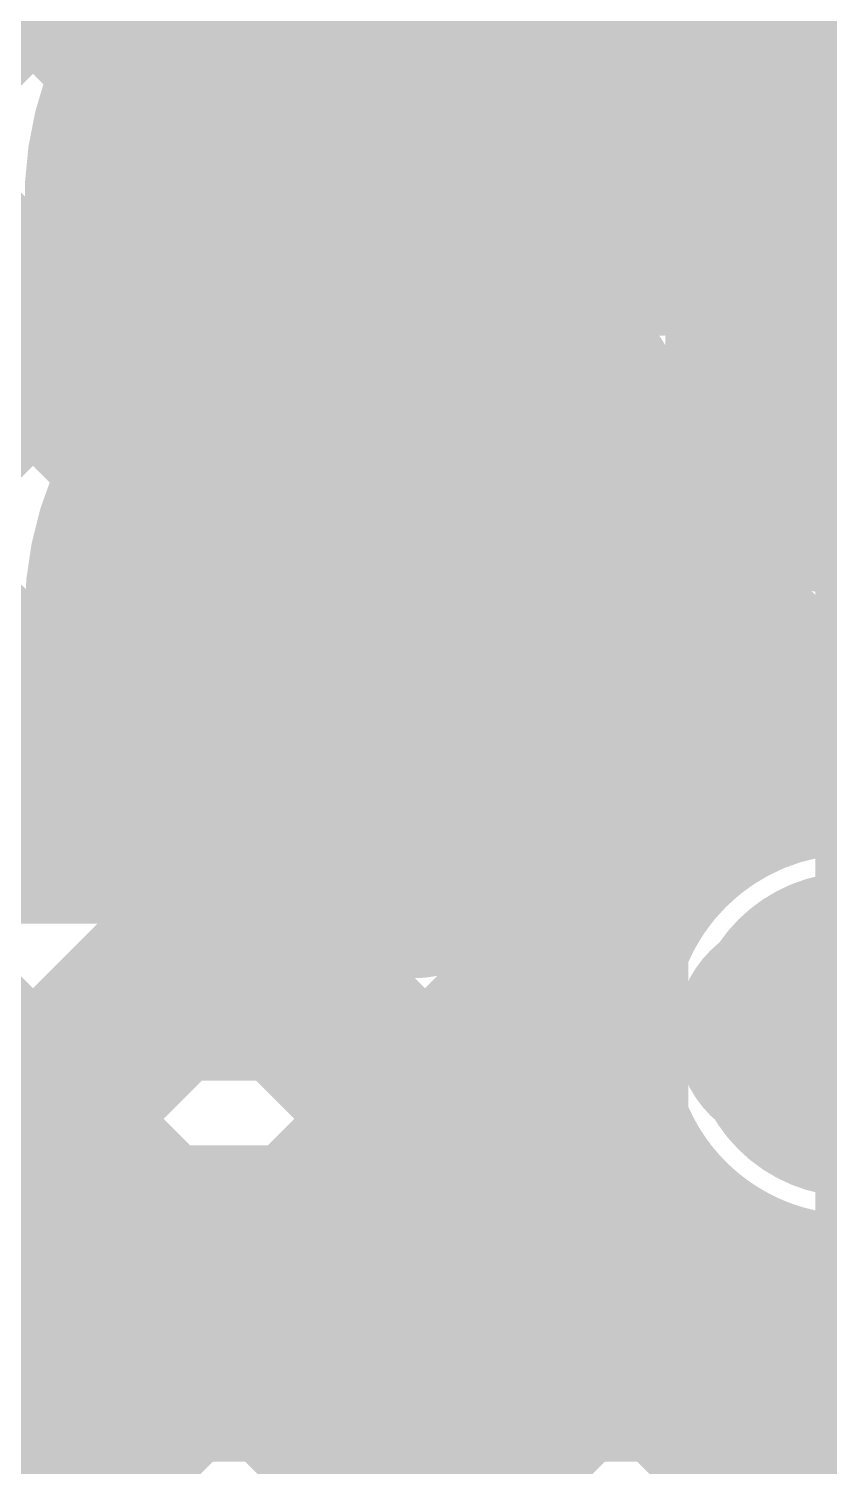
# Model space of a CAD drawing. Header units: millimetres. Extents: x 13 to 259, y -2 to 326.
# Drawn here: x 115.39 to 117.123, y 118.89 to 122.003 of the extents above; entities that cross this region are included whole.
import ezdxf

# ---------------------------------------------------------------- set-up
doc = ezdxf.new("R2010")
doc.units = ezdxf.units.MM
for name, color, linetype in [('BottomLayer', 5, 'Continuous'), ('BottomSolder', 6, 'Continuous'), ('ConnectLayer', 7, 'Continuous'), ('DrillDrawing', 1, 'Continuous'), ('Mechanical13', 56, 'Continuous'), ('Mechanical14', 56, 'Continuous'), ('Mechanical15', 56, 'Continuous'), ('MidLayer1', 16, 'Continuous'), ('MidLayer2', 76, 'Continuous'), ('MidLayer3', 90, 'Continuous'), ('MidLayer4', 156, 'Continuous'), ('MidLayer5', 130, 'Continuous'), ('MidLayer6', 216, 'Continuous'), ('MultiLayer', 9, 'Continuous'), ('TopLayer', 1, 'Continuous'), ('TopOverlay', 2, 'Continuous'), ('TopPaste', 8, 'Continuous'), ('TopSolder', 216, 'Continuous')]:
    doc.layers.add(name, color=color, linetype=linetype)

# ---------------------------------------------------------------- blocks, each defined once
blk = doc.blocks.new('CP_16_4_L_61')
at = {"layer": 'Mechanical13', "const_width": 0.1}
blk.add_lwpolyline([(-2, -2), (-2, 2)], dxfattribs=at)
at = {"layer": 'Mechanical15', "const_width": 0.05}
blk.add_lwpolyline([(-2.35, -2.35), (-2.35, 2.35)], dxfattribs=at)
at = {"layer": 'TopLayer', "const_width": 0.3}
for points in [[(-2.1, 0.975), (-1.55, 0.975)], [(-2.1, 0.325), (-1.55, 0.325)], [(-2.1, -0.325), (-1.55, -0.325)], [(-2.1, -0.975), (-1.55, -0.975)]]:
    blk.add_lwpolyline(points, dxfattribs=at)
at = {"layer": 'TopLayer', "const_width": 0.15}
for points in [[(-2.175, 0.975, 1), (-2.025, 0.975, 1)], [(-2.175, 0.325, 1), (-2.025, 0.325, 1)], [(-2.175, -0.325, 1), (-2.025, -0.325, 1)], [(-2.175, -0.975, 1), (-2.025, -0.975, 1)]]:
    blk.add_lwpolyline(points, format="xyb", close=True, dxfattribs=at)
at = {"layer": 'TopOverlay', "const_width": 0.2}
blk.add_lwpolyline([(-2.15, -2.15), (-2.15, -1.525)], dxfattribs=at)
at = {"layer": 'TopOverlay', "const_width": 0.1}
blk.add_lwpolyline([(-2.2, -1.525, 1), (-2.1, -1.525, 1)], format="xyb", close=True, dxfattribs=at)
at = {"layer": 'TopPaste', "const_width": 0.3}
for points in [[(-2.1, 0.975), (-1.55, 0.975)], [(-2.1, 0.325), (-1.55, 0.325)], [(-2.1, -0.325), (-1.55, -0.325)], [(-2.1, -0.975), (-1.55, -0.975)]]:
    blk.add_lwpolyline(points, dxfattribs=at)
at = {"layer": 'TopPaste', "const_width": 0.15}
for points in [[(-2.175, 0.975, 1), (-2.025, 0.975, 1)], [(-2.175, 0.325, 1), (-2.025, 0.325, 1)], [(-2.175, -0.325, 1), (-2.025, -0.325, 1)], [(-2.175, -0.975, 1), (-2.025, -0.975, 1)]]:
    blk.add_lwpolyline(points, format="xyb", close=True, dxfattribs=at)
at = {"layer": 'TopSolder', "const_width": 0.5032}
for points in [[(-2.1, 0.975), (-1.55, 0.975)], [(-2.1, 0.325), (-1.55, 0.325)], [(-2.1, -0.325), (-1.55, -0.325)], [(-2.1, -0.975), (-1.55, -0.975)]]:
    blk.add_lwpolyline(points, dxfattribs=at)
at = {"layer": 'TopSolder', "const_width": 0.2516}
for points in [[(-2.2258, 0.975, 1), (-1.9742, 0.975, 1)], [(-2.2258, 0.325, 1), (-1.9742, 0.325, 1)], [(-2.2258, -0.325, 1), (-1.9742, -0.325, 1)], [(-2.2258, -0.975, 1), (-1.9742, -0.975, 1)]]:
    blk.add_lwpolyline(points, format="xyb", close=True, dxfattribs=at)
blk = doc.blocks.new('CAPC1005X55N_101')
at = {"layer": 'Mechanical14', "const_width": 0.1}
for points in [[(-0.5249, 0.2751), (-0.5249, -0.2749)], [(-0.5249, 0.2751), (0.5251, 0.2751)], [(0.5251, 0.2751), (0.5251, -0.2749)], [(-0.5249, -0.2749), (0.5251, -0.2749)]]:
    blk.add_lwpolyline(points, dxfattribs=at)
at = {"layer": 'Mechanical14', "const_width": 0.05}
for points in [[(-0.5499, 0.2751, 1), (-0.5, 0.2751, 1)], [(-0.5499, 0.2751, 1), (-0.5, 0.2751, 1)], [(0.5001, 0.2751, 1), (0.55, 0.2751, 1)], [(0.5001, 0.2751, 1), (0.55, 0.2751, 1)], [(-0.5499, -0.2749, 1), (-0.5, -0.2749, 1)], [(-0.5499, -0.2749, 1), (-0.5, -0.2749, 1)], [(0.5001, -0.2749, 1), (0.55, -0.2749, 1)], [(0.5001, -0.2749, 1), (0.55, -0.2749, 1)]]:
    blk.add_lwpolyline(points, format="xyb", close=True, dxfattribs=at)
at = {"layer": 'Mechanical15', "const_width": 0.05}
for points in [[(0, 0.5), (0, -0.5)], [(-0.91, 0.46), (-0.91, -0.46)], [(-0.91, 0.46), (0.91, 0.46)], [(0.91, 0.46), (0.91, -0.46)], [(-0.5, 0), (0.5, 0)], [(-0.91, -0.46), (0.91, -0.46)]]:
    blk.add_lwpolyline(points, dxfattribs=at)
at = {"layer": 'Mechanical15', "const_width": 0.025}
for points in [[(-0.0125, 0.5, 1), (0.0125, 0.5, 1)], [(-0.9225, 0.46, 1), (-0.8975, 0.46, 1)], [(-0.9225, 0.46, 1), (-0.8975, 0.46, 1)], [(0.8975, 0.46, 1), (0.9225, 0.46, 1)], [(0.8975, 0.46, 1), (0.9225, 0.46, 1)], [(-0.5125, 0, 1), (-0.4875, 0, 1)], [(0.4875, 0, 1), (0.5125, 0, 1)], [(-0.9225, -0.46, 1), (-0.8975, -0.46, 1)], [(-0.9225, -0.46, 1), (-0.8975, -0.46, 1)], [(0.8975, -0.46, 1), (0.9225, -0.46, 1)], [(0.8975, -0.46, 1), (0.9225, -0.46, 1)], [(-0.0125, -0.5, 1), (0.0125, -0.5, 1)]]:
    blk.add_lwpolyline(points, format="xyb", close=True, dxfattribs=at)
at = {"layer": 'TopLayer'}
for points in [[(-0.76, -0.31), (-0.14, -0.31), (-0.76, 0.31), (-0.14, 0.31)], [(0.14, -0.31), (0.76, -0.31), (0.14, 0.31), (0.76, 0.31)]]:
    blk.add_solid(points, dxfattribs=at)
at = {"layer": 'TopPaste'}
for points in [[(-0.76, -0.31), (-0.14, -0.31), (-0.76, 0.31), (-0.14, 0.31)], [(0.14, -0.31), (0.76, -0.31), (0.14, 0.31), (0.76, 0.31)]]:
    blk.add_solid(points, dxfattribs=at)
at = {"layer": 'TopSolder'}
for points in [[(-0.8616, -0.4116), (-0.0384, -0.4116), (-0.8616, 0.4116), (-0.0384, 0.4116)], [(0.0384, -0.4116), (0.8616, -0.4116), (0.0384, 0.4116), (0.8616, 0.4116)]]:
    blk.add_solid(points, dxfattribs=at)

msp = doc.modelspace()

# ---------------------------------------------------------------- linework, layer by layer
at = {"layer": 'BottomLayer', "const_width": 0.25}
for points in [[(116.0464, 121.6342, 1), (116.2964, 121.6342, 1)], [(117.05, 121.125, 1), (117.3, 121.125, 1)], [(116.0464, 120.7342, 1), (116.2964, 120.7342, 1)], [(117.05, 119.825, 1), (117.3, 119.825, 1)]]:
    msp.add_lwpolyline(points, format="xyb", close=True, dxfattribs=at)
at = {"layer": 'BottomSolder', "const_width": 0.3516}
for points in [[(115.9956, 121.6342, 1), (116.3472, 121.6342, 1)], [(116.9992, 121.125, 1), (117.3508, 121.125, 1)], [(115.9956, 120.7342, 1), (116.3472, 120.7342, 1)], [(116.9992, 119.825, 1), (117.3508, 119.825, 1)]]:
    msp.add_lwpolyline(points, format="xyb", close=True, dxfattribs=at)
at = {"layer": 'ConnectLayer', "const_width": 0.4}
for points in [[(109.7157, 127.0232), (115.6793, 121.0596)], [(109.2941, 125.7478), (116.5763, 118.4655)], [(113.3871, 120.1753), (118.9608, 125.749)], [(114.1196, 120.9078), (118.9608, 125.749)], [(114.726, 121.5142), (118.9608, 125.749)], [(111.8521, 125.7353), (116.2718, 121.3156)], [(113.9444, 124.4915), (118.0248, 120.4112)], [(114.5029, 120.4426), (118.5689, 124.5086)], [(114.8265, 124.458), (118.0083, 121.2762)], [(112.9826, 123.7563), (116.6482, 120.0907)], [(112.9826, 123.7563), (116.4739, 120.265)], [(113.9802, 123.6072), (115.6597, 121.9278)], [(113.9802, 123.6072), (115.6597, 121.9278)], [(116.2301, 121.3213), (118.5216, 123.6127)], [(112.5966, 123.2937), (117.4515, 118.4388)], [(112.5966, 123.2937), (115.6254, 120.265)], [(116.7168, 120.9594), (119.0424, 123.2851)], [(113.2804, 122.61), (117.4515, 118.4388)], [(114.1289, 122.61), (116.6482, 120.0907)], [(114.3768, 121.165), (115.8218, 122.61)], [(114.9774, 122.61), (115.6597, 121.9278)], [(116.7308, 121.8219), (116.947, 122.0381)], [(116.7308, 121.8219), (116.947, 122.0381)], [(116.7308, 121.8219), (116.947, 122.0381)], [(116.76, 121.676), (116.8314, 121.6046)], [(116.76, 121.676), (116.8314, 121.6046)], [(116.76, 121.676), (116.8314, 121.6046)], [(114.5029, 120.4426), (115.5907, 121.5304)], [(114.7464, 120.6861), (115.5907, 121.5304)], [(114.9245, 120.8642), (115.5907, 121.5304)], [(116.9917, 120.3858), (118.005, 121.3991)], [(114.6341, 121.2563), (116.7904, 119.1)], [(116.465, 121.1224), (116.6017, 120.9857)], [(116.465, 121.1224), (116.6017, 120.9857)], [(116.465, 121.1224), (116.6017, 120.9857)], [(114.6987, 119.7899), (115.9837, 121.0749)], [(115.1738, 120.265), (115.9837, 121.0749)], [(115.19, 120.2812), (115.9837, 121.0749)], [(114.0467, 120.9951), (115.9418, 119.1)], [(114.4393, 118.682), (116.638, 120.8807)], [(115.1731, 119.4157), (116.638, 120.8807)], [(116.0224, 120.265), (116.638, 120.8807)], [(116.7528, 120.8346), (117.1724, 120.415)], [(114.6987, 119.7899), (115.5844, 120.6755)], [(115.0986, 120.265), (116.782, 120.265)], [(116.4968, 120.2421), (116.6482, 120.0907)], [(114.973, 119.2156), (115.9463, 120.1889)], [(114.4078, 117.8019), (116.6143, 120.0084)], [(114.8995, 118.2936), (116.6143, 120.0084)], [(115.7059, 119.1), (116.6143, 120.0083)], [(115.19, 119.8518), (116.5763, 118.4655)], [(114.5929, 119.6004), (116.1866, 118.0067)], [(114.3381, 116.8836), (116.8133, 119.3589)], [(114.4078, 117.8019), (115.9909, 119.385)], [(114.6796, 119.385), (116.782, 119.385)], [(114.8083, 119.385), (116.1866, 118.0067)], [(114.8515, 117.3971), (116.8133, 119.3589)], [(115.0157, 117.5613), (116.8133, 119.3589)], [(115.6568, 119.385), (116.5763, 118.4655)], [(116.5054, 119.385), (117.4515, 118.4388)], [(116.5544, 119.1), (116.8133, 119.3589)], [(116.7997, 118.4968), (117.6157, 119.3128)], [(116.7997, 118.4968), (117.6157, 119.3128)], [(116.7997, 118.4968), (117.6157, 119.3128)], [(115.0285, 119.1648), (116.1866, 118.0067)], [(115.153, 119.1), (117.5, 119.1)]]:
    msp.add_lwpolyline(points, dxfattribs=at)
for points in [[(116.8992, 121.6466, -1.116233), (118.065, 121.775)], [(116.8992, 121.6466, -1.116233), (118.065, 121.775)], [(116.8992, 121.6466, -1.116233), (118.065, 121.775)], [(116.593, 121.2214, -5.09689), (116.7614, 121.6342)], [(116.593, 121.2214, -5.09689), (116.7614, 121.6342)], [(116.593, 121.2214, -5.09689), (116.7614, 121.6342)], [(116.7535, 121.5378, -0.077491), (116.8992, 121.6466)], [(116.7535, 121.5378, -0.077491), (116.8992, 121.6466)], [(116.7535, 121.5378, -0.077491), (116.8992, 121.6466)], [(116.7614, 121.6342, -0.041049), (116.7535, 121.5378)], [(116.7614, 121.6342, -0.041049), (116.7535, 121.5378)], [(116.7614, 121.6342, -0.041049), (116.7535, 121.5378)], [(116.8992, 120.6035, -0.322645), (116.593, 121.2214)], [(116.8992, 120.6035, -0.322645), (116.593, 121.2214)], [(116.8992, 120.6035, -0.322645), (116.593, 121.2214)], [(116.8992, 120.3466, -0.110183), (116.8992, 120.6035)], [(116.8992, 120.3466, -0.110183), (116.8992, 120.6035)], [(116.8992, 120.3466, -0.110183), (116.8992, 120.6035)], [(117.765, 119.825, -1.769754), (116.8992, 120.3466)], [(117.765, 119.825, -1.769754), (116.8992, 120.3466)], [(116.782, 120.265, -0.060728), (116.8992, 120.3466)], [(117.765, 119.825, -0.648015), (116.782, 119.385)]]:
    msp.add_lwpolyline(points, format="xyb", dxfattribs=at)
at = {"layer": 'ConnectLayer'}
for points, const_width in [([(116.847, 122.0381, 1), (117.047, 122.0381, 1)], 0.2), ([(116.847, 122.0381, 1), (117.047, 122.0381, 1)], 0.2), ([(116.847, 122.0381, 1), (117.047, 122.0381, 1)], 0.2), ([(115.5597, 121.9278, 1), (115.7597, 121.9278, 1)], 0.2), ([(115.5597, 121.9278, 1), (115.7597, 121.9278, 1)], 0.2), ([(115.5597, 121.9278, 1), (115.7597, 121.9278, 1)], 0.2), ([(116.6308, 121.8219, 1), (116.8308, 121.8219, 1)], 0.2), ([(116.6308, 121.8219, 1), (116.8308, 121.8219, 1)], 0.2), ([(116.6308, 121.8219, 1), (116.8308, 121.8219, 1)], 0.2), ([(116.66, 121.676, 1), (116.86, 121.676, 1)], 0.2), ([(116.66, 121.676, 1), (116.86, 121.676, 1)], 0.2), ([(116.66, 121.676, 1), (116.86, 121.676, 1)], 0.2), ([(116.6614, 121.6342, 1), (116.8614, 121.6342, 1)], 0.2), ([(116.6614, 121.6342, 1), (116.8614, 121.6342, 1)], 0.2), ([(116.6614, 121.6342, 1), (116.8614, 121.6342, 1)], 0.2), ([(116.6614, 121.6342, 1), (116.8614, 121.6342, 1)], 0.2), ([(116.6614, 121.6342, 1), (116.8614, 121.6342, 1)], 0.2), ([(116.6614, 121.6342, 1), (116.8614, 121.6342, 1)], 0.2), ([(116.7992, 121.6466, 1), (116.9992, 121.6466, 1)], 0.2), ([(116.7992, 121.6466, 1), (116.9992, 121.6466, 1)], 0.2), ([(116.7992, 121.6466, 1), (116.9992, 121.6466, 1)], 0.2), ([(116.7992, 121.6466, 1), (116.9992, 121.6466, 1)], 0.2), ([(116.7992, 121.6466, 1), (116.9992, 121.6466, 1)], 0.2), ([(116.7992, 121.6466, 1), (116.9992, 121.6466, 1)], 0.2), ([(116.7314, 121.6046, 1), (116.9314, 121.6046, 1)], 0.2), ([(116.7314, 121.6046, 1), (116.9314, 121.6046, 1)], 0.2), ([(116.7314, 121.6046, 1), (116.9314, 121.6046, 1)], 0.2), ([(116.6535, 121.5378, 1), (116.8535, 121.5378, 1)], 0.2), ([(116.6535, 121.5378, 1), (116.8535, 121.5378, 1)], 0.2), ([(116.6535, 121.5378, 1), (116.8535, 121.5378, 1)], 0.2), ([(116.6535, 121.5378, 1), (116.8535, 121.5378, 1)], 0.2), ([(116.6535, 121.5378, 1), (116.8535, 121.5378, 1)], 0.2), ([(116.6535, 121.5378, 1), (116.8535, 121.5378, 1)], 0.2), ([(115.4907, 121.5304, 1), (115.6907, 121.5304, 1)], 0.2), ([(115.4907, 121.5304, 1), (115.6907, 121.5304, 1)], 0.2), ([(115.4907, 121.5304, 1), (115.6907, 121.5304, 1)], 0.2), ([(116.7614, 120.7342, 1), (115.5814, 120.7342, 1)], 0.4), ([(116.1301, 121.3213, 1), (116.3301, 121.3213, 1)], 0.2), ([(116.1718, 121.3156, 1), (116.3718, 121.3156, 1)], 0.2), ([(116.493, 121.2214, 1), (116.693, 121.2214, 1)], 0.2), ([(116.493, 121.2214, 1), (116.693, 121.2214, 1)], 0.2), ([(116.493, 121.2214, 1), (116.693, 121.2214, 1)], 0.2), ([(116.493, 121.2214, 1), (116.693, 121.2214, 1)], 0.2), ([(116.493, 121.2214, 1), (116.693, 121.2214, 1)], 0.2), ([(116.493, 121.2214, 1), (116.693, 121.2214, 1)], 0.2), ([(116.365, 121.1224, 1), (116.565, 121.1224, 1)], 0.2), ([(116.365, 121.1224, 1), (116.565, 121.1224, 1)], 0.2), ([(116.365, 121.1224, 1), (116.565, 121.1224, 1)], 0.2), ([(115.8837, 121.0749, 1), (116.0837, 121.0749, 1)], 0.2), ([(115.8837, 121.0749, 1), (116.0837, 121.0749, 1)], 0.2), ([(115.8837, 121.0749, 1), (116.0837, 121.0749, 1)], 0.2), ([(115.5793, 121.0596, 1), (115.7793, 121.0596, 1)], 0.2), ([(116.5017, 120.9857, 1), (116.7017, 120.9857, 1)], 0.2), ([(116.5017, 120.9857, 1), (116.7017, 120.9857, 1)], 0.2), ([(116.5017, 120.9857, 1), (116.7017, 120.9857, 1)], 0.2), ([(116.6168, 120.9594, 1), (116.8168, 120.9594, 1)], 0.2), ([(116.538, 120.8807, 1), (116.738, 120.8807, 1)], 0.2), ([(116.538, 120.8807, 1), (116.738, 120.8807, 1)], 0.2), ([(116.538, 120.8807, 1), (116.738, 120.8807, 1)], 0.2), ([(116.6528, 120.8346, 1), (116.8528, 120.8346, 1)], 0.2), ([(116.2214, 120.7342, 1), (116.1214, 120.7342, 1)], 0.4), ([(115.4814, 120.7342, 1), (115.6814, 120.7342, 1)], 0.2), ([(116.0214, 120.7342, 1), (116.2214, 120.7342, 1)], 0.2), ([(116.1214, 120.7342, 1), (116.3214, 120.7342, 1)], 0.2), ([(116.6614, 120.7342, 1), (116.8614, 120.7342, 1)], 0.2), ([(115.4844, 120.6755, 1), (115.6844, 120.6755, 1)], 0.2), ([(116.7992, 120.6035, 1), (116.9992, 120.6035, 1)], 0.2), ([(116.7992, 120.6035, 1), (116.9992, 120.6035, 1)], 0.2), ([(116.7992, 120.6035, 1), (116.9992, 120.6035, 1)], 0.2), ([(116.7992, 120.6035, 1), (116.9992, 120.6035, 1)], 0.2), ([(116.7992, 120.6035, 1), (116.9992, 120.6035, 1)], 0.2), ([(116.7992, 120.6035, 1), (116.9992, 120.6035, 1)], 0.2), ([(117.765, 119.825, 1), (116.585, 119.825, 1)], 0.4), ([(117.0724, 120.415, 1), (117.2724, 120.415, 1)], 0.2), ([(116.8917, 120.3858, 1), (117.0917, 120.3858, 1)], 0.2), ([(116.7992, 120.3466, 1), (116.9992, 120.3466, 1)], 0.2), ([(116.7992, 120.3466, 1), (116.9992, 120.3466, 1)], 0.2), ([(116.7992, 120.3466, 1), (116.9992, 120.3466, 1)], 0.2), ([(116.7992, 120.3466, 1), (116.9992, 120.3466, 1)], 0.2), ([(116.7992, 120.3466, 1), (116.9992, 120.3466, 1)], 0.2), ([(116.7992, 120.3466, 1), (116.9992, 120.3466, 1)], 0.2), ([(115.5254, 120.265, 1), (115.7254, 120.265, 1)], 0.2), ([(115.9224, 120.265, 1), (116.1224, 120.265, 1)], 0.2), ([(116.3739, 120.265, 1), (116.5739, 120.265, 1)], 0.2), ([(116.682, 120.265, 1), (116.882, 120.265, 1)], 0.2), ([(116.682, 120.265, 1), (116.882, 120.265, 1)], 0.2), ([(116.3968, 120.2421, 1), (116.5968, 120.2421, 1)], 0.2), ([(115.8463, 120.1889, 1), (116.0463, 120.1889, 1)], 0.2), ([(116.5482, 120.0907, 1), (116.7482, 120.0907, 1)], 0.2), ([(116.5482, 120.0907, 1), (116.7482, 120.0907, 1)], 0.2), ([(116.5482, 120.0907, 1), (116.7482, 120.0907, 1)], 0.2), ([(116.5143, 120.0084, 1), (116.7143, 120.0084, 1)], 0.2), ([(116.5143, 120.0084, 1), (116.7143, 120.0084, 1)], 0.2), ([(116.5143, 120.0083, 1), (116.7143, 120.0083, 1)], 0.2), ([(116.485, 119.825, 1), (116.685, 119.825, 1)], 0.2), ([(115.5568, 119.385, 1), (115.7568, 119.385, 1)], 0.2), ([(115.8909, 119.385, 1), (116.0909, 119.385, 1)], 0.2), ([(116.4054, 119.385, 1), (116.6054, 119.385, 1)], 0.2), ([(116.682, 119.385, 1), (116.882, 119.385, 1)], 0.2), ([(116.682, 119.385, 1), (116.882, 119.385, 1)], 0.2), ([(116.7133, 119.3589, 1), (116.9133, 119.3589, 1)], 0.2), ([(116.7133, 119.3589, 1), (116.9133, 119.3589, 1)], 0.2), ([(116.7133, 119.3589, 1), (116.9133, 119.3589, 1)], 0.2), ([(116.7133, 119.3589, 1), (116.9133, 119.3589, 1)], 0.2), ([(115.6059, 119.1, 1), (115.8059, 119.1, 1)], 0.2), ([(115.8418, 119.1, 1), (116.0418, 119.1, 1)], 0.2), ([(116.4544, 119.1, 1), (116.6544, 119.1, 1)], 0.2), ([(116.6904, 119.1, 1), (116.8904, 119.1, 1)], 0.2)]:
    msp.add_lwpolyline(points, format="xyb", close=True, dxfattribs=dict(at, const_width=const_width))
at = {"layer": 'DrillDrawing', "const_width": 0.0508}
for points in [[(116.0444, 121.7612), (116.0444, 121.8882)], [(116.0444, 121.8882), (116.2984, 121.8882)], [(116.2984, 121.7612), (116.2984, 121.8882)], [(115.9174, 121.5072), (115.9174, 121.7612)], [(115.9174, 121.7612), (116.0444, 121.7612)], [(116.2984, 121.7612), (116.4254, 121.7612)], [(116.4254, 121.5072), (116.4254, 121.7612)], [(115.9174, 121.5072), (116.0444, 121.5072)], [(116.0444, 121.3802), (116.0444, 121.5072)], [(116.2984, 121.5072), (116.4254, 121.5072)], [(116.2984, 121.3802), (116.2984, 121.5072)], [(116.0444, 121.3802), (116.2984, 121.3802)], [(117.048, 121.252), (117.048, 121.379)], [(117.048, 121.379), (117.302, 121.379)], [(116.921, 120.998), (116.921, 121.252)], [(116.921, 121.252), (117.048, 121.252)], [(116.921, 120.998), (117.048, 120.998)], [(117.048, 120.871), (117.048, 120.998)], [(116.0444, 120.8612), (116.0444, 120.9882)], [(116.0444, 120.9882), (116.2984, 120.9882)], [(116.2984, 120.8612), (116.2984, 120.9882)], [(117.048, 120.871), (117.302, 120.871)], [(115.9174, 120.6072), (115.9174, 120.8612)], [(115.9174, 120.8612), (116.0444, 120.8612)], [(116.2984, 120.8612), (116.4254, 120.8612)], [(116.4254, 120.6072), (116.4254, 120.8612)], [(115.9174, 120.6072), (116.0444, 120.6072)], [(116.0444, 120.4802), (116.0444, 120.6072)], [(116.2984, 120.6072), (116.4254, 120.6072)], [(116.2984, 120.4802), (116.2984, 120.6072)], [(116.0444, 120.4802), (116.2984, 120.4802)], [(117.048, 119.952), (117.048, 120.079)], [(117.048, 120.079), (117.302, 120.079)], [(116.921, 119.698), (116.921, 119.952)], [(116.921, 119.952), (117.048, 119.952)], [(116.921, 119.698), (117.048, 119.698)], [(117.048, 119.571), (117.048, 119.698)], [(117.048, 119.571), (117.302, 119.571)]]:
    msp.add_lwpolyline(points, dxfattribs=at)
at = {"layer": 'DrillDrawing', "const_width": 0.0254}
for points in [[(116.0317, 121.8882, 1), (116.0571, 121.8882, 1)], [(116.0317, 121.8882, 1), (116.0571, 121.8882, 1)], [(116.2857, 121.8882, 1), (116.3111, 121.8882, 1)], [(116.2857, 121.8882, 1), (116.3111, 121.8882, 1)], [(115.9047, 121.7612, 1), (115.9301, 121.7612, 1)], [(115.9047, 121.7612, 1), (115.9301, 121.7612, 1)], [(116.0317, 121.7612, 1), (116.0571, 121.7612, 1)], [(116.0317, 121.7612, 1), (116.0571, 121.7612, 1)], [(116.2857, 121.7612, 1), (116.3111, 121.7612, 1)], [(116.2857, 121.7612, 1), (116.3111, 121.7612, 1)], [(116.4127, 121.7612, 1), (116.4381, 121.7612, 1)], [(116.4127, 121.7612, 1), (116.4381, 121.7612, 1)], [(115.9047, 121.5072, 1), (115.9301, 121.5072, 1)], [(115.9047, 121.5072, 1), (115.9301, 121.5072, 1)], [(116.0317, 121.5072, 1), (116.0571, 121.5072, 1)], [(116.0317, 121.5072, 1), (116.0571, 121.5072, 1)], [(116.2857, 121.5072, 1), (116.3111, 121.5072, 1)], [(116.2857, 121.5072, 1), (116.3111, 121.5072, 1)], [(116.4127, 121.5072, 1), (116.4381, 121.5072, 1)], [(116.4127, 121.5072, 1), (116.4381, 121.5072, 1)], [(116.0317, 121.3802, 1), (116.0571, 121.3802, 1)], [(116.0317, 121.3802, 1), (116.0571, 121.3802, 1)], [(116.2857, 121.3802, 1), (116.3111, 121.3802, 1)], [(116.2857, 121.3802, 1), (116.3111, 121.3802, 1)], [(117.0353, 121.379, 1), (117.0607, 121.379, 1)], [(117.0353, 121.379, 1), (117.0607, 121.379, 1)], [(116.9083, 121.252, 1), (116.9337, 121.252, 1)], [(116.9083, 121.252, 1), (116.9337, 121.252, 1)], [(117.0353, 121.252, 1), (117.0607, 121.252, 1)], [(117.0353, 121.252, 1), (117.0607, 121.252, 1)], [(116.9083, 120.998, 1), (116.9337, 120.998, 1)], [(116.9083, 120.998, 1), (116.9337, 120.998, 1)], [(117.0353, 120.998, 1), (117.0607, 120.998, 1)], [(117.0353, 120.998, 1), (117.0607, 120.998, 1)], [(116.0317, 120.9882, 1), (116.0571, 120.9882, 1)], [(116.0317, 120.9882, 1), (116.0571, 120.9882, 1)], [(116.2857, 120.9882, 1), (116.3111, 120.9882, 1)], [(116.2857, 120.9882, 1), (116.3111, 120.9882, 1)], [(117.0353, 120.871, 1), (117.0607, 120.871, 1)], [(117.0353, 120.871, 1), (117.0607, 120.871, 1)], [(115.9047, 120.8612, 1), (115.9301, 120.8612, 1)], [(115.9047, 120.8612, 1), (115.9301, 120.8612, 1)], [(116.0317, 120.8612, 1), (116.0571, 120.8612, 1)], [(116.0317, 120.8612, 1), (116.0571, 120.8612, 1)], [(116.2857, 120.8612, 1), (116.3111, 120.8612, 1)], [(116.2857, 120.8612, 1), (116.3111, 120.8612, 1)], [(116.4127, 120.8612, 1), (116.4381, 120.8612, 1)], [(116.4127, 120.8612, 1), (116.4381, 120.8612, 1)], [(115.9047, 120.6072, 1), (115.9301, 120.6072, 1)], [(115.9047, 120.6072, 1), (115.9301, 120.6072, 1)], [(116.0317, 120.6072, 1), (116.0571, 120.6072, 1)], [(116.0317, 120.6072, 1), (116.0571, 120.6072, 1)], [(116.2857, 120.6072, 1), (116.3111, 120.6072, 1)], [(116.2857, 120.6072, 1), (116.3111, 120.6072, 1)], [(116.4127, 120.6072, 1), (116.4381, 120.6072, 1)], [(116.4127, 120.6072, 1), (116.4381, 120.6072, 1)], [(116.0317, 120.4802, 1), (116.0571, 120.4802, 1)], [(116.0317, 120.4802, 1), (116.0571, 120.4802, 1)], [(116.2857, 120.4802, 1), (116.3111, 120.4802, 1)], [(116.2857, 120.4802, 1), (116.3111, 120.4802, 1)], [(117.0353, 120.079, 1), (117.0607, 120.079, 1)], [(117.0353, 120.079, 1), (117.0607, 120.079, 1)], [(116.9083, 119.952, 1), (116.9337, 119.952, 1)], [(116.9083, 119.952, 1), (116.9337, 119.952, 1)], [(117.0353, 119.952, 1), (117.0607, 119.952, 1)], [(117.0353, 119.952, 1), (117.0607, 119.952, 1)], [(116.9083, 119.698, 1), (116.9337, 119.698, 1)], [(116.9083, 119.698, 1), (116.9337, 119.698, 1)], [(117.0353, 119.698, 1), (117.0607, 119.698, 1)], [(117.0353, 119.698, 1), (117.0607, 119.698, 1)], [(117.0353, 119.571, 1), (117.0607, 119.571, 1)], [(117.0353, 119.571, 1), (117.0607, 119.571, 1)]]:
    msp.add_lwpolyline(points, format="xyb", close=True, dxfattribs=at)
at = {"layer": 'MidLayer1', "const_width": 0.25}
for points in [[(116.0464, 121.6342, 1), (116.2964, 121.6342, 1)], [(117.05, 121.125, 1), (117.3, 121.125, 1)], [(116.0464, 120.7342, 1), (116.2964, 120.7342, 1)], [(117.05, 119.825, 1), (117.3, 119.825, 1)]]:
    msp.add_lwpolyline(points, format="xyb", close=True, dxfattribs=at)
at = {"layer": 'MidLayer2', "const_width": 0.25}
for points in [[(116.0464, 121.6342, 1), (116.2964, 121.6342, 1)], [(117.05, 121.125, 1), (117.3, 121.125, 1)], [(116.0464, 120.7342, 1), (116.2964, 120.7342, 1)], [(117.05, 119.825, 1), (117.3, 119.825, 1)]]:
    msp.add_lwpolyline(points, format="xyb", close=True, dxfattribs=at)
at = {"layer": 'MidLayer3'}
for points, const_width in [([(116.0464, 121.6342, 1), (116.2964, 121.6342, 1)], 0.25), ([(117.05, 121.125, 1), (117.3, 121.125, 1)], 0.25), ([(116.0464, 120.7342, 1), (116.2964, 120.7342, 1)], 0.25), ([(117.05, 119.825, 1), (117.3, 119.825, 1)], 0.25), ([(117.075, 119.825, 1), (117.175, 119.825, 1)], 0.1), ([(117.075, 119.825, 1), (117.175, 119.825, 1)], 0.1), ([(117.125, 119.775, 1), (117.225, 119.775, 1)], 0.1)]:
    msp.add_lwpolyline(points, format="xyb", close=True, dxfattribs=dict(at, const_width=const_width))
at = {"layer": 'MidLayer3', "const_width": 0.2}
for points in [[(114.6796, 119.825), (117.125, 119.825)], [(117.125, 119.825), (117.175, 119.775)]]:
    msp.add_lwpolyline(points, dxfattribs=at)
at = {"layer": 'MidLayer4', "const_width": 0.25}
for points in [[(116.0464, 121.6342, 1), (116.2964, 121.6342, 1)], [(117.05, 121.125, 1), (117.3, 121.125, 1)], [(116.0464, 120.7342, 1), (116.2964, 120.7342, 1)], [(117.05, 119.825, 1), (117.3, 119.825, 1)]]:
    msp.add_lwpolyline(points, format="xyb", close=True, dxfattribs=at)
at = {"layer": 'MidLayer5', "const_width": 0.25}
for points in [[(116.0464, 121.6342, 1), (116.2964, 121.6342, 1)], [(117.05, 121.125, 1), (117.3, 121.125, 1)], [(116.0464, 120.7342, 1), (116.2964, 120.7342, 1)], [(117.05, 119.825, 1), (117.3, 119.825, 1)]]:
    msp.add_lwpolyline(points, format="xyb", close=True, dxfattribs=at)
at = {"layer": 'MidLayer6', "const_width": 0.25}
for points in [[(116.0464, 121.6342, 1), (116.2964, 121.6342, 1)], [(117.05, 121.125, 1), (117.3, 121.125, 1)], [(116.0464, 120.7342, 1), (116.2964, 120.7342, 1)], [(117.05, 119.825, 1), (117.3, 119.825, 1)]]:
    msp.add_lwpolyline(points, format="xyb", close=True, dxfattribs=at)
at = {"layer": 'MultiLayer', "const_width": 0.25}
for points in [[(116.0464, 121.6342, 1), (116.2964, 121.6342, 1)], [(117.05, 121.125, 1), (117.3, 121.125, 1)], [(116.0464, 120.7342, 1), (116.2964, 120.7342, 1)], [(117.05, 119.825, 1), (117.3, 119.825, 1)]]:
    msp.add_lwpolyline(points, format="xyb", close=True, dxfattribs=at)
at = {"layer": 'TopLayer', "const_width": 0.25}
for points in [[(116.0464, 121.6342, 1), (116.2964, 121.6342, 1)], [(117.05, 121.125, 1), (117.3, 121.125, 1)], [(116.0464, 120.7342, 1), (116.2964, 120.7342, 1)], [(117.05, 119.825, 1), (117.3, 119.825, 1)]]:
    msp.add_lwpolyline(points, format="xyb", close=True, dxfattribs=at)
at = {"layer": 'TopSolder', "const_width": 0.3516}
for points in [[(115.9956, 121.6342, 1), (116.3472, 121.6342, 1)], [(116.9992, 121.125, 1), (117.3508, 121.125, 1)], [(115.9956, 120.7342, 1), (116.3472, 120.7342, 1)], [(116.9992, 119.825, 1), (117.3508, 119.825, 1)]]:
    msp.add_lwpolyline(points, format="xyb", close=True, dxfattribs=at)

# ---------------------------------------------------------------- block references
for name, p, rotation in [('CP_16_4_L_61', (119.1432, 120.8032), 360), ('CAPC1005X55N_101', (116.1714, 121.1842), 90)]:
    msp.add_blockref(name, p, dxfattribs=dict(rotation=rotation))

doc.saveas('drawing.dxf')
